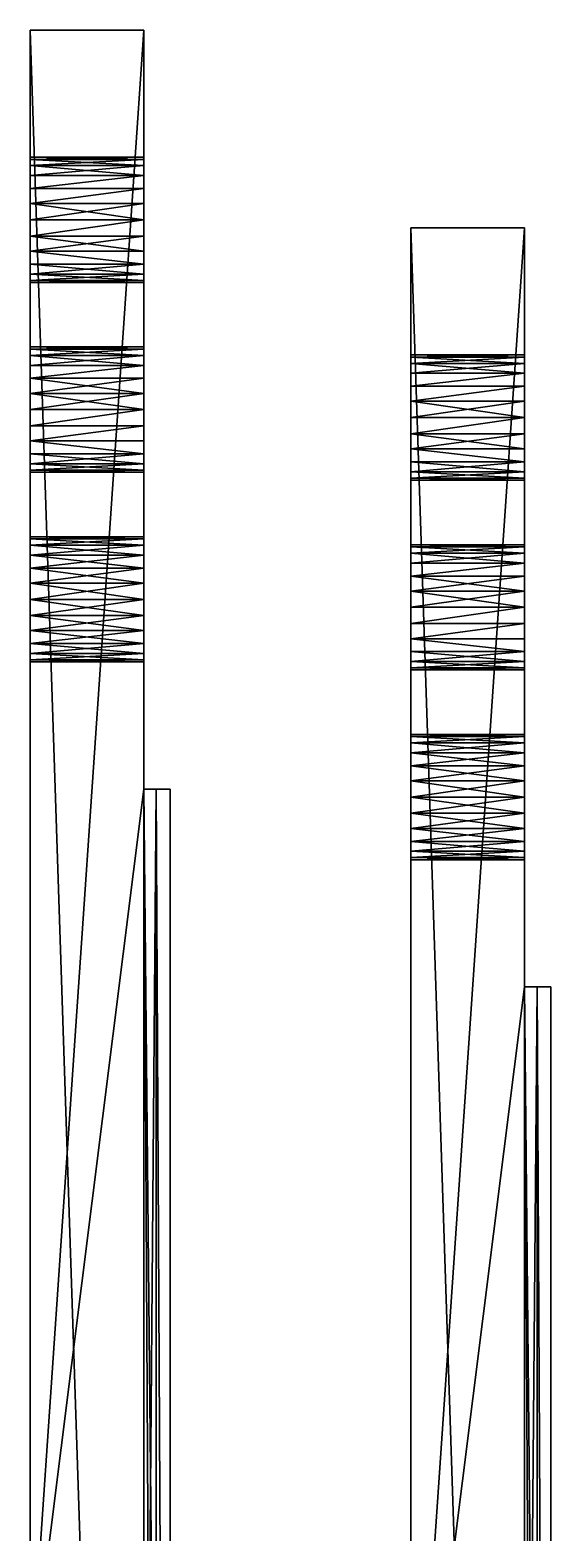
# Model space of a CAD drawing. Extents: x -57 to 38, y -43 to 121.
# Drawn here: x -20.77 to -13.9, y 97.53 to 117.33 of the extents above; entities that cross this region are included whole.
import ezdxf

# ---------------------------------------------------------------- set-up
doc = ezdxf.new("R2010")
doc.units = 0
doc.header["$LTSCALE"] = 25.4
doc.layers.get('0').update_dxf_attribs({"color": 13, "linetype": 'CONTINUOUS'})

# ---------------------------------------------------------------- blocks, each defined once
blk = doc.blocks.new('BARILLA')
at = {"color": 0}
for p, q in [((0, 3.4, 1.5), (45.4, 3.4, 1.5)), ((0, 3.4), (45.4, 3.4)), ((0, 3.4, 1.5), (0, 3.4)), ((0, 3.4, 1.5), (45.4, 3.4, 1.5)), ((0, 0.75, 1.5), (0, 3.4, 1.5)), ((0, 0.75, 1.5), (0, 3.4, 1.5)), ((0, 3.4, 1.5), (0, 3.4)), ((0, 0.75), (0, 3.4)), ((0, 0.75), (0, 3.4)), ((0, 3.4), (45.4, 3.4)), ((2.088, 2.789, 1.5), (2.088, 2.789)), ((2.088, 2.789, 1.5), (2.088, 2.789)), ((2.286, 2.872, 1.5), (2.286, 2.872)), ((2.286, 2.872, 1.5), (2.286, 2.872)), ((2.5, 2.9, 1.5), (2.5, 2.9)), ((2.5, 2.9, 1.5), (2.5, 2.9)), ((2.714, 2.872, 1.5), (2.714, 2.872)), ((2.714, 2.872, 1.5), (2.714, 2.872)), ((2.913, 2.789, 1.5), (2.913, 2.789)), ((2.913, 2.789, 1.5), (2.913, 2.789)), ((4.588, 2.789, 1.5), (4.588, 2.789)), ((4.588, 2.789, 1.5), (4.588, 2.789)), ((4.786, 2.872, 1.5), (4.786, 2.872)), ((4.786, 2.872, 1.5), (4.786, 2.872)), ((5, 2.9, 1.5), (5, 2.9)), ((5, 2.9, 1.5), (5, 2.9)), ((5.214, 2.872, 1.5), (5.214, 2.872)), ((5.214, 2.872, 1.5), (5.214, 2.872)), ((5.413, 2.789, 1.5), (5.413, 2.789)), ((5.413, 2.789, 1.5), (5.413, 2.789)), ((7.087, 2.789, 1.5), (7.087, 2.789)), ((7.087, 2.789, 1.5), (7.087, 2.789)), ((7.286, 2.872, 1.5), (7.286, 2.872)), ((7.286, 2.872, 1.5), (7.286, 2.872)), ((7.5, 2.9, 1.5), (7.5, 2.9)), ((7.5, 2.9, 1.5), (7.5, 2.9)), ((7.714, 2.872, 1.5), (7.714, 2.872)), ((7.714, 2.872, 1.5), (7.714, 2.872)), ((7.912, 2.789, 1.5), (7.912, 2.789)), ((7.912, 2.789, 1.5), (7.912, 2.789)), ((1.917, 2.658, 1.5), (1.917, 2.658)), ((1.917, 2.658, 1.5), (1.917, 2.658)), ((3.083, 2.658, 1.5), (3.083, 2.658)), ((3.083, 2.658, 1.5), (3.083, 2.658)), ((4.417, 2.658, 1.5), (4.417, 2.658)), ((4.417, 2.658, 1.5), (4.417, 2.658)), ((5.583, 2.658, 1.5), (5.583, 2.658)), ((5.583, 2.658, 1.5), (5.583, 2.658)), ((6.917, 2.658, 1.5), (6.917, 2.658)), ((6.917, 2.658, 1.5), (6.917, 2.658)), ((8.083, 2.658, 1.5), (8.083, 2.658)), ((8.083, 2.658, 1.5), (8.083, 2.658)), ((1.786, 2.487, 1.5), (1.786, 2.487)), ((1.786, 2.487, 1.5), (1.786, 2.487)), ((3.214, 2.487, 1.5), (3.214, 2.487)), ((3.214, 2.487, 1.5), (3.214, 2.487)), ((4.286, 2.487, 1.5), (4.286, 2.487)), ((4.286, 2.487, 1.5), (4.286, 2.487)), ((5.714, 2.487, 1.5), (5.714, 2.487)), ((5.714, 2.487, 1.5), (5.714, 2.487)), ((6.786, 2.487, 1.5), (6.786, 2.487)), ((6.786, 2.487, 1.5), (6.786, 2.487)), ((8.214, 2.487, 1.5), (8.214, 2.487)), ((8.214, 2.487, 1.5), (8.214, 2.487)), ((45.4, 2.4, 1.5), (10, 2.4, 1.5)), ((10, 1.392, 1.849), (10, 2.4, 1.5)), ((10, 0.75, 1.5), (10, 2.4, 1.5)), ((45.4, 2.4, 1.5), (10, 2.4, 1.5)), ((10, 1.392, 1.849), (10, 2.4, 1.5)), ((10, 0.75, 1.5), (10, 2.4, 1.5)), ((1.703, 2.289, 1.5), (1.703, 2.289)), ((1.703, 2.289, 1.5), (1.703, 2.289)), ((3.297, 2.289, 1.5), (3.297, 2.289)), ((3.297, 2.289, 1.5), (3.297, 2.289)), ((4.203, 2.289, 1.5), (4.203, 2.289)), ((4.203, 2.289, 1.5), (4.203, 2.289)), ((5.797, 2.289, 1.5), (5.797, 2.289)), ((5.797, 2.289, 1.5), (5.797, 2.289)), ((6.703, 2.289, 1.5), (6.703, 2.289)), ((6.703, 2.289, 1.5), (6.703, 2.289)), ((8.297, 2.289, 1.5), (8.297, 2.289)), ((8.297, 2.289, 1.5), (8.297, 2.289)), ((1.675, 2.075, 1.5), (1.675, 2.075)), ((1.675, 2.075, 1.5), (1.675, 2.075)), ((3.325, 2.075, 1.5), (3.325, 2.075)), ((3.325, 2.075, 1.5), (3.325, 2.075)), ((4.175, 2.075, 1.5), (4.175, 2.075)), ((4.175, 2.075, 1.5), (4.175, 2.075)), ((5.825, 2.075, 1.5), (5.825, 2.075)), ((5.825, 2.075, 1.5), (5.825, 2.075)), ((6.675, 2.075, 1.5), (6.675, 2.075)), ((6.675, 2.075, 1.5), (6.675, 2.075)), ((8.325, 2.075, 1.5), (8.325, 2.075)), ((8.325, 2.075, 1.5), (8.325, 2.075)), ((1.703, 1.861, 1.5), (1.703, 1.861)), ((1.703, 1.861, 1.5), (1.703, 1.861)), ((3.297, 1.861, 1.5), (3.297, 1.861)), ((3.297, 1.861, 1.5), (3.297, 1.861)), ((4.203, 1.861, 1.5), (4.203, 1.861)), ((4.203, 1.861, 1.5), (4.203, 1.861)), ((5.797, 1.861, 1.5), (5.797, 1.861)), ((5.797, 1.861, 1.5), (5.797, 1.861)), ((6.703, 1.861, 1.5), (6.703, 1.861)), ((6.703, 1.861, 1.5), (6.703, 1.861)), ((8.297, 1.861, 1.5), (8.297, 1.861)), ((8.297, 1.861, 1.5), (8.297, 1.861)), ((1.786, 1.662, 1.5), (1.786, 1.662)), ((1.786, 1.662, 1.5), (1.786, 1.662)), ((3.214, 1.662, 1.5), (3.214, 1.662)), ((3.214, 1.662, 1.5), (3.214, 1.662)), ((4.286, 1.662, 1.5), (4.286, 1.662)), ((4.286, 1.662, 1.5), (4.286, 1.662)), ((5.714, 1.662, 1.5), (5.714, 1.662)), ((5.714, 1.662, 1.5), (5.714, 1.662)), ((6.786, 1.662, 1.5), (6.786, 1.662)), ((6.786, 1.662, 1.5), (6.786, 1.662)), ((8.214, 1.662, 1.5), (8.214, 1.662)), ((8.214, 1.662, 1.5), (8.214, 1.662)), ((1.917, 1.492, 1.5), (1.917, 1.492)), ((1.917, 1.492, 1.5), (1.917, 1.492)), ((3.083, 1.492, 1.5), (3.083, 1.492)), ((3.083, 1.492, 1.5), (3.083, 1.492)), ((4.417, 1.492, 1.5), (4.417, 1.492)), ((4.417, 1.492, 1.5), (4.417, 1.492)), ((5.583, 1.492, 1.5), (5.583, 1.492)), ((5.583, 1.492, 1.5), (5.583, 1.492)), ((6.917, 1.492, 1.5), (6.917, 1.492)), ((6.917, 1.492, 1.5), (6.917, 1.492)), ((8.083, 1.492, 1.5), (8.083, 1.492)), ((8.083, 1.492, 1.5), (8.083, 1.492)), ((10, 1.392, 1.849), (45.4, 1.392, 1.849)), ((10, 1.392, 1.849), (10, 0.75, 1.665)), ((10, 1.392, 1.849), (45.4, 1.392, 1.849)), ((10, 1.392, 1.849), (10, 0.75, 1.665)), ((2.088, 1.361, 1.5), (2.088, 1.361)), ((2.088, 1.361, 1.5), (2.088, 1.361)), ((2.286, 1.278, 1.5), (2.286, 1.278)), ((2.286, 1.278, 1.5), (2.286, 1.278)), ((2.5, 1.25, 1.5), (2.5, 1.25)), ((2.5, 1.25, 1.5), (2.5, 1.25)), ((2.714, 1.278, 1.5), (2.714, 1.278)), ((2.714, 1.278, 1.5), (2.714, 1.278)), ((2.913, 1.361, 1.5), (2.913, 1.361)), ((2.913, 1.361, 1.5), (2.913, 1.361)), ((4.588, 1.361, 1.5), (4.588, 1.361)), ((4.588, 1.361, 1.5), (4.588, 1.361)), ((4.786, 1.278, 1.5), (4.786, 1.278)), ((4.786, 1.278, 1.5), (4.786, 1.278)), ((5, 1.25, 1.5), (5, 1.25)), ((5, 1.25, 1.5), (5, 1.25)), ((5.214, 1.278, 1.5), (5.214, 1.278)), ((5.214, 1.278, 1.5), (5.214, 1.278)), ((5.413, 1.361, 1.5), (5.413, 1.361)), ((5.413, 1.361, 1.5), (5.413, 1.361)), ((7.087, 1.361, 1.5), (7.087, 1.361)), ((7.087, 1.361, 1.5), (7.087, 1.361)), ((7.286, 1.278, 1.5), (7.286, 1.278)), ((7.286, 1.278, 1.5), (7.286, 1.278)), ((7.5, 1.25, 1.5), (7.5, 1.25)), ((7.5, 1.25, 1.5), (7.5, 1.25)), ((7.714, 1.278, 1.5), (7.714, 1.278)), ((7.714, 1.278, 1.5), (7.714, 1.278)), ((7.912, 1.361, 1.5), (7.912, 1.361)), ((7.912, 1.361, 1.5), (7.912, 1.361)), ((10, 0.75, 1.5), (0, 0.75, 1.5)), ((0, 0.75, 1.5), (0, 0.75)), ((10, 0.75, 1.5), (0, 0.75, 1.5)), ((0, 0.75, 1.5), (0, 0.75)), ((21.931, 0.75), (0, 0.75)), ((21.931, 0.75), (0, 0.75)), ((10, 0.75, 1.665), (10, 0.75, 1.5)), ((21.931, 0.75, 1.665), (10, 0.75, 1.665)), ((21.931, 0.75, 1.665), (10, 0.75, 1.665)), ((10, 0.75, 1.665), (10, 0.75, 1.5))]:
    blk.add_line(p, q, dxfattribs=at)
at = {"color": 0, "extrusion": (3.12499e-14, -3.73862e-14, -1)}
for centre in [(-2.5, 2.075, -1.5), (-2.5, 2.075), (-2.5, 2.075, -1.5), (-2.5, 2.075), (-2.5, 2.075, -1.5), (-2.5, 2.075), (-2.5, 2.075, -1.5), (-2.5, 2.075), (-2.5, 2.075, -1.5), (-2.5, 2.075), (-2.5, 2.075, -1.5), (-2.5, 2.075), (-2.5, 2.075, -1.5), (-2.5, 2.075), (-2.5, 2.075, -1.5), (-2.5, 2.075), (-2.5, 2.075, -1.5), (-2.5, 2.075), (-2.5, 2.075, -1.5), (-2.5, 2.075), (-2.5, 2.075, -1.5), (-2.5, 2.075), (-2.5, 2.075, -1.5), (-2.5, 2.075), (-2.5, 2.075, -1.5), (-2.5, 2.075), (-2.5, 2.075, -1.5), (-2.5, 2.075), (-2.5, 2.075, -1.5), (-2.5, 2.075), (-2.5, 2.075, -1.5), (-2.5, 2.075), (-2.5, 2.075, -1.5), (-2.5, 2.075), (-2.5, 2.075, -1.5), (-2.5, 2.075), (-2.5, 2.075, -1.5), (-2.5, 2.075), (-2.5, 2.075, -1.5), (-2.5, 2.075), (-2.5, 2.075, -1.5), (-2.5, 2.075, -1.5), (-2.5, 2.075), (-2.5, 2.075, -1.5), (-2.5, 2.075), (-2.5, 2.075, -1.5), (-2.5, 2.075), (-2.5, 2.075, -1.5), (-2.5, 2.075), (-2.5, 2.075)]:
    blk.add_circle(centre, 0.825, dxfattribs=at)
at = {"color": 0, "extrusion": (4.97008e-15, -5.30377e-14, -1)}
for centre in [(-5, 2.075, -1.5), (-5, 2.075), (-5, 2.075, -1.5), (-5, 2.075), (-5, 2.075, -1.5), (-5, 2.075), (-5, 2.075, -1.5), (-5, 2.075), (-5, 2.075, -1.5), (-5, 2.075), (-5, 2.075, -1.5), (-5, 2.075), (-5, 2.075, -1.5), (-5, 2.075), (-5, 2.075, -1.5), (-5, 2.075), (-5, 2.075, -1.5), (-5, 2.075), (-5, 2.075, -1.5), (-5, 2.075), (-5, 2.075, -1.5), (-5, 2.075), (-5, 2.075, -1.5), (-5, 2.075), (-5, 2.075, -1.5), (-5, 2.075), (-5, 2.075, -1.5), (-5, 2.075), (-5, 2.075, -1.5), (-5, 2.075), (-5, 2.075, -1.5), (-5, 2.075), (-5, 2.075, -1.5), (-5, 2.075), (-5, 2.075, -1.5), (-5, 2.075), (-5, 2.075, -1.5), (-5, 2.075, -1.5), (-5, 2.075), (-5, 2.075, -1.5), (-5, 2.075), (-5, 2.075, -1.5), (-5, 2.075), (-5, 2.075, -1.5), (-5, 2.075), (-5, 2.075, -1.5), (-5, 2.075), (-5, 2.075, -1.5), (-5, 2.075), (-5, 2.075)]:
    blk.add_circle(centre, 0.825, dxfattribs=at)
at = {"color": 0, "extrusion": (4.96528e-15, -6.02842e-14, -1)}
for centre in [(-7.5, 2.075, -1.5), (-7.5, 2.075), (-7.5, 2.075, -1.5), (-7.5, 2.075), (-7.5, 2.075, -1.5), (-7.5, 2.075), (-7.5, 2.075, -1.5), (-7.5, 2.075), (-7.5, 2.075, -1.5), (-7.5, 2.075), (-7.5, 2.075, -1.5), (-7.5, 2.075), (-7.5, 2.075, -1.5), (-7.5, 2.075), (-7.5, 2.075, -1.5), (-7.5, 2.075), (-7.5, 2.075, -1.5), (-7.5, 2.075), (-7.5, 2.075, -1.5), (-7.5, 2.075), (-7.5, 2.075, -1.5), (-7.5, 2.075), (-7.5, 2.075, -1.5), (-7.5, 2.075), (-7.5, 2.075, -1.5), (-7.5, 2.075), (-7.5, 2.075, -1.5), (-7.5, 2.075), (-7.5, 2.075, -1.5), (-7.5, 2.075), (-7.5, 2.075, -1.5), (-7.5, 2.075), (-7.5, 2.075, -1.5), (-7.5, 2.075), (-7.5, 2.075, -1.5), (-7.5, 2.075), (-7.5, 2.075, -1.5), (-7.5, 2.075), (-7.5, 2.075, -1.5), (-7.5, 2.075), (-7.5, 2.075, -1.5), (-7.5, 2.075), (-7.5, 2.075, -1.5), (-7.5, 2.075), (-7.5, 2.075, -1.5), (-7.5, 2.075), (-7.5, 2.075, -1.5), (-7.5, 2.075, -1.5), (-7.5, 2.075), (-7.5, 2.075)]:
    blk.add_circle(centre, 0.825, dxfattribs=at)
at = {"color": 0}
mesh = blk.add_polyface(dxfattribs=at)
corners = [(0, 3.4), (45.4, 3.4, 1.5), (45.4, 3.4), (0, 3.4, 1.5)]
mesh.append_faces([[corners[k] for k in face] for face in [(0, 1, 2), (1, 0, 3)]], dxfattribs={"vtx0": -1, "color": 0})
mesh = blk.add_polyface(dxfattribs=at)
corners = [(0, 0.75, 1.5), (1.917, 1.492, 1.5), (0, 3.4, 1.5), (2.088, 1.361, 1.5), (2.286, 1.278, 1.5), (2.5, 1.25, 1.5), (10, 0.75, 1.5), (1.786, 1.662, 1.5), (1.703, 1.861, 1.5), (1.675, 2.075, 1.5), (2.714, 1.278, 1.5), (2.913, 1.361, 1.5), (5, 1.25, 1.5), (3.083, 1.492, 1.5), (4.786, 1.278, 1.5), (3.214, 1.662, 1.5), (3.297, 1.861, 1.5), (4.588, 1.361, 1.5), (3.325, 2.075, 1.5), (4.417, 1.492, 1.5), (4.286, 1.662, 1.5), (4.203, 1.861, 1.5), (4.175, 2.075, 1.5), (5.214, 1.278, 1.5), (5.413, 1.361, 1.5), (5.583, 1.492, 1.5), (7.286, 1.278, 1.5), (5.714, 1.662, 1.5), (5.797, 1.861, 1.5), (7.087, 1.361, 1.5), (5.825, 2.075, 1.5), (6.917, 1.492, 1.5), (6.786, 1.662, 1.5), (6.703, 1.861, 1.5), (6.675, 2.075, 1.5), (7.5, 1.25, 1.5), (7.714, 1.278, 1.5), (7.912, 1.361, 1.5), (8.083, 1.492, 1.5), (8.214, 1.662, 1.5), (8.297, 1.861, 1.5), (8.325, 2.075, 1.5), (10, 2.4, 1.5), (2.5, 2.9, 1.5), (45.4, 3.4, 1.5), (2.286, 2.872, 1.5), (2.088, 2.789, 1.5), (1.917, 2.658, 1.5), (1.786, 2.487, 1.5), (1.703, 2.289, 1.5), (2.714, 2.872, 1.5), (5, 2.9, 1.5), (2.913, 2.789, 1.5), (3.083, 2.658, 1.5), (4.786, 2.872, 1.5), (3.214, 2.487, 1.5), (3.297, 2.289, 1.5), (4.588, 2.789, 1.5), (4.417, 2.658, 1.5), (4.286, 2.487, 1.5), (4.203, 2.289, 1.5), (5.214, 2.872, 1.5), (7.5, 2.9, 1.5), (5.413, 2.789, 1.5), (5.583, 2.658, 1.5), (7.286, 2.872, 1.5), (5.714, 2.487, 1.5), (5.797, 2.289, 1.5), (7.087, 2.789, 1.5), (6.917, 2.658, 1.5), (6.786, 2.487, 1.5), (6.703, 2.289, 1.5), (7.714, 2.872, 1.5), (7.912, 2.789, 1.5), (8.083, 2.658, 1.5), (8.214, 2.487, 1.5), (8.297, 2.289, 1.5), (45.4, 2.4, 1.5)]
mesh.append_faces([[corners[k] for k in face] for face in [(44, 42, 77)]], dxfattribs={"vtx0": -1, "color": 0})
mesh.append_faces([[corners[k] for k in face] for face in [(0, 1, 2), (1, 0, 3), (3, 0, 4), (4, 0, 5), (5, 6, 10), (10, 6, 11), (11, 12, 13), (13, 14, 15), (15, 14, 16), (16, 17, 18), (12, 6, 23), (23, 6, 24), (24, 6, 25), (25, 26, 27), (27, 26, 28), (28, 29, 30), (26, 6, 35), (35, 6, 36), (36, 6, 37), (37, 6, 38), (38, 6, 39), (39, 6, 40), (40, 6, 41), (2, 43, 44), (43, 2, 45), (45, 2, 46), (46, 2, 47), (47, 2, 48), (48, 2, 49), (49, 2, 9), (51, 53, 54), (54, 56, 57), (57, 18, 58), (58, 18, 59), (59, 18, 60), (60, 18, 22), (62, 64, 65), (65, 67, 68), (68, 30, 69), (69, 30, 70), (70, 30, 71), (71, 30, 34)]], dxfattribs={"vtx0": -1, "vtx1": -1, "color": 0})
mesh.append_faces([[corners[k] for k in face] for face in [(11, 6, 12), (25, 6, 26), (44, 50, 51), (44, 61, 62), (44, 75, 42)]], dxfattribs={"vtx0": -1, "vtx1": -1, "vtx2": -1, "color": 0})
mesh.append_faces([[corners[k] for k in face] for face in [(5, 0, 6), (2, 1, 7), (2, 7, 8), (2, 8, 9), (13, 12, 14), (16, 14, 17), (18, 17, 19), (18, 19, 20), (18, 20, 21), (18, 21, 22), (28, 26, 29), (30, 29, 31), (30, 31, 32), (30, 32, 33), (30, 33, 34), (41, 6, 42), (44, 43, 50), (51, 50, 52), (51, 52, 53), (54, 53, 55), (54, 55, 56), (57, 56, 18), (44, 51, 61), (62, 61, 63), (62, 63, 64), (65, 64, 66), (65, 66, 67), (68, 67, 30), (44, 62, 72), (44, 72, 73), (44, 73, 74), (44, 74, 75), (42, 75, 76), (42, 76, 41)]], dxfattribs={"vtx0": -1, "vtx2": -1, "color": 0})
mesh = blk.add_polyface(dxfattribs=at)
corners = [(0, 3.4, 1.5), (0, 0.75), (0, 0.75, 1.5), (0, 3.4)]
mesh.append_faces([[corners[k] for k in face] for face in [(0, 1, 2), (1, 0, 3)]], dxfattribs={"vtx0": -1, "color": 0})
mesh = blk.add_polyface(dxfattribs=at)
corners = [(0, 3.4), (1.703, 2.289), (1.675, 2.075), (1.786, 2.487), (1.917, 2.658), (2.088, 2.789), (2.286, 2.872), (2.5, 2.9), (45.4, 3.4), (2.714, 2.872), (5, 2.9), (2.913, 2.789), (3.083, 2.658), (4.786, 2.872), (3.214, 2.487), (3.297, 2.289), (4.588, 2.789), (3.325, 2.075), (4.417, 2.658), (4.286, 2.487), (4.203, 2.289), (4.175, 2.075), (5.214, 2.872), (7.5, 2.9), (5.413, 2.789), (5.583, 2.658), (7.286, 2.872), (5.714, 2.487), (5.797, 2.289), (7.087, 2.789), (5.825, 2.075), (6.917, 2.658), (6.786, 2.487), (6.703, 2.289), (6.675, 2.075), (7.714, 2.872), (7.912, 2.789), (8.083, 2.658), (8.214, 2.487), (8.297, 2.289), (8.325, 2.075), (21.931, 0.75), (22.8, 0), (30.508, 0.75), (29.12, 0), (34.9, 0.75), (36.3, 0), (42.4, 0), (43.4, 0.75), (45.4, 0.75), (0, 0.75), (2.5, 1.25), (2.286, 1.278), (2.088, 1.361), (1.917, 1.492), (1.786, 1.662), (1.703, 1.861), (2.714, 1.278), (5, 1.25), (2.913, 1.361), (3.083, 1.492), (4.786, 1.278), (3.214, 1.662), (3.297, 1.861), (4.588, 1.361), (4.417, 1.492), (4.286, 1.662), (4.203, 1.861), (5.214, 1.278), (7.5, 1.25), (5.413, 1.361), (5.583, 1.492), (7.286, 1.278), (5.714, 1.662), (5.797, 1.861), (7.087, 1.361), (6.917, 1.492), (6.786, 1.662), (6.703, 1.861), (7.714, 1.278), (7.912, 1.361), (8.083, 1.492), (8.214, 1.662), (8.297, 1.861)]
mesh.append_faces([[corners[k] for k in face] for face in [(42, 43, 44), (48, 8, 49)]], dxfattribs={"vtx0": -1, "color": 0})
mesh.append_faces([[corners[k] for k in face] for face in [(1, 0, 3), (3, 0, 4), (4, 0, 5), (5, 0, 6), (6, 0, 7), (7, 8, 9), (9, 10, 11), (11, 10, 12), (12, 13, 14), (14, 13, 15), (15, 16, 17), (10, 8, 22), (22, 23, 24), (24, 23, 25), (25, 26, 27), (27, 26, 28), (28, 29, 30), (23, 8, 35), (35, 8, 36), (36, 8, 37), (37, 8, 38), (38, 8, 39), (39, 8, 40), (41, 8, 42), (43, 8, 45), (45, 8, 46), (46, 8, 47), (47, 8, 48), (50, 51, 41), (51, 50, 52), (52, 50, 53), (53, 50, 54), (54, 0, 55), (55, 0, 56), (56, 0, 2), (58, 60, 61), (61, 63, 64), (64, 17, 65), (65, 17, 66), (66, 17, 67), (67, 17, 21), (69, 71, 72), (72, 74, 75), (75, 30, 76), (76, 30, 77), (77, 30, 78), (78, 30, 34)]], dxfattribs={"vtx0": -1, "vtx1": -1, "color": 0})
mesh.append_faces([[corners[k] for k in face] for face in [(9, 8, 10), (22, 8, 23), (40, 8, 41), (42, 8, 43), (41, 57, 58), (41, 68, 69)]], dxfattribs={"vtx0": -1, "vtx1": -1, "vtx2": -1, "color": 0})
mesh.append_faces([[corners[k] for k in face] for face in [(0, 1, 2), (7, 0, 8), (12, 10, 13), (15, 13, 16), (17, 16, 18), (17, 18, 19), (17, 19, 20), (17, 20, 21), (25, 23, 26), (28, 26, 29), (30, 29, 31), (30, 31, 32), (30, 32, 33), (30, 33, 34), (54, 50, 0), (41, 51, 57), (58, 57, 59), (58, 59, 60), (61, 60, 62), (61, 62, 63), (64, 63, 17), (41, 58, 68), (69, 68, 70), (69, 70, 71), (72, 71, 73), (72, 73, 74), (75, 74, 30), (41, 69, 79), (41, 79, 80), (41, 80, 81), (41, 81, 82), (41, 82, 83), (41, 83, 40)]], dxfattribs={"vtx0": -1, "vtx2": -1, "color": 0})
mesh = blk.add_polyface(dxfattribs=at)
corners = [(2.088, 2.789), (1.917, 2.658, 1.5), (1.917, 2.658), (2.088, 2.789, 1.5)]
mesh.append_faces([[corners[k] for k in face] for face in [(0, 1, 2), (1, 0, 3)]], dxfattribs={"vtx0": -1, "color": 0})
mesh = blk.add_polyface(dxfattribs=at)
corners = [(2.286, 2.872), (2.088, 2.789, 1.5), (2.088, 2.789), (2.286, 2.872, 1.5)]
mesh.append_faces([[corners[k] for k in face] for face in [(0, 1, 2), (1, 0, 3)]], dxfattribs={"vtx0": -1, "color": 0})
mesh = blk.add_polyface(dxfattribs=at)
corners = [(2.5, 2.9, 1.5), (2.286, 2.872), (2.5, 2.9), (2.286, 2.872, 1.5)]
mesh.append_faces([[corners[k] for k in face] for face in [(0, 1, 2), (1, 0, 3)]], dxfattribs={"vtx0": -1, "color": 0})
mesh = blk.add_polyface(dxfattribs=at)
corners = [(2.714, 2.872), (2.5, 2.9, 1.5), (2.5, 2.9), (2.714, 2.872, 1.5)]
mesh.append_faces([[corners[k] for k in face] for face in [(0, 1, 2), (1, 0, 3)]], dxfattribs={"vtx0": -1, "color": 0})
mesh = blk.add_polyface(dxfattribs=at)
corners = [(2.913, 2.789, 1.5), (2.714, 2.872), (2.913, 2.789), (2.714, 2.872, 1.5)]
mesh.append_faces([[corners[k] for k in face] for face in [(0, 1, 2), (1, 0, 3)]], dxfattribs={"vtx0": -1, "color": 0})
mesh = blk.add_polyface(dxfattribs=at)
corners = [(3.083, 2.658, 1.5), (2.913, 2.789), (3.083, 2.658), (2.913, 2.789, 1.5)]
mesh.append_faces([[corners[k] for k in face] for face in [(0, 1, 2), (1, 0, 3)]], dxfattribs={"vtx0": -1, "color": 0})
mesh = blk.add_polyface(dxfattribs=at)
corners = [(4.588, 2.789), (4.417, 2.658, 1.5), (4.417, 2.658), (4.588, 2.789, 1.5)]
mesh.append_faces([[corners[k] for k in face] for face in [(0, 1, 2), (1, 0, 3)]], dxfattribs={"vtx0": -1, "color": 0})
mesh = blk.add_polyface(dxfattribs=at)
corners = [(4.786, 2.872, 1.5), (4.588, 2.789), (4.786, 2.872), (4.588, 2.789, 1.5)]
mesh.append_faces([[corners[k] for k in face] for face in [(0, 1, 2), (1, 0, 3)]], dxfattribs={"vtx0": -1, "color": 0})
mesh = blk.add_polyface(dxfattribs=at)
corners = [(5, 2.9, 1.5), (4.786, 2.872), (5, 2.9), (4.786, 2.872, 1.5)]
mesh.append_faces([[corners[k] for k in face] for face in [(0, 1, 2), (1, 0, 3)]], dxfattribs={"vtx0": -1, "color": 0})
mesh = blk.add_polyface(dxfattribs=at)
corners = [(5.214, 2.872), (5, 2.9, 1.5), (5, 2.9), (5.214, 2.872, 1.5)]
mesh.append_faces([[corners[k] for k in face] for face in [(0, 1, 2), (1, 0, 3)]], dxfattribs={"vtx0": -1, "color": 0})
mesh = blk.add_polyface(dxfattribs=at)
corners = [(5.413, 2.789), (5.214, 2.872, 1.5), (5.214, 2.872), (5.413, 2.789, 1.5)]
mesh.append_faces([[corners[k] for k in face] for face in [(0, 1, 2), (1, 0, 3)]], dxfattribs={"vtx0": -1, "color": 0})
mesh = blk.add_polyface(dxfattribs=at)
corners = [(5.583, 2.658, 1.5), (5.413, 2.789), (5.583, 2.658), (5.413, 2.789, 1.5)]
mesh.append_faces([[corners[k] for k in face] for face in [(0, 1, 2), (1, 0, 3)]], dxfattribs={"vtx0": -1, "color": 0})
mesh = blk.add_polyface(dxfattribs=at)
corners = [(7.087, 2.789, 1.5), (6.917, 2.658), (7.087, 2.789), (6.917, 2.658, 1.5)]
mesh.append_faces([[corners[k] for k in face] for face in [(0, 1, 2), (1, 0, 3)]], dxfattribs={"vtx0": -1, "color": 0})
mesh = blk.add_polyface(dxfattribs=at)
corners = [(7.286, 2.872, 1.5), (7.087, 2.789), (7.286, 2.872), (7.087, 2.789, 1.5)]
mesh.append_faces([[corners[k] for k in face] for face in [(0, 1, 2), (1, 0, 3)]], dxfattribs={"vtx0": -1, "color": 0})
mesh = blk.add_polyface(dxfattribs=at)
corners = [(7.5, 2.9), (7.286, 2.872, 1.5), (7.286, 2.872), (7.5, 2.9, 1.5)]
mesh.append_faces([[corners[k] for k in face] for face in [(0, 1, 2), (1, 0, 3)]], dxfattribs={"vtx0": -1, "color": 0})
mesh = blk.add_polyface(dxfattribs=at)
corners = [(7.714, 2.872, 1.5), (7.5, 2.9), (7.714, 2.872), (7.5, 2.9, 1.5)]
mesh.append_faces([[corners[k] for k in face] for face in [(0, 1, 2), (1, 0, 3)]], dxfattribs={"vtx0": -1, "color": 0})
mesh = blk.add_polyface(dxfattribs=at)
corners = [(7.912, 2.789), (7.714, 2.872, 1.5), (7.714, 2.872), (7.912, 2.789, 1.5)]
mesh.append_faces([[corners[k] for k in face] for face in [(0, 1, 2), (1, 0, 3)]], dxfattribs={"vtx0": -1, "color": 0})
mesh = blk.add_polyface(dxfattribs=at)
corners = [(8.083, 2.658), (7.912, 2.789, 1.5), (7.912, 2.789), (8.083, 2.658, 1.5)]
mesh.append_faces([[corners[k] for k in face] for face in [(0, 1, 2), (1, 0, 3)]], dxfattribs={"vtx0": -1, "color": 0})
mesh = blk.add_polyface(dxfattribs=at)
corners = [(1.917, 2.658), (1.786, 2.487, 1.5), (1.786, 2.487), (1.917, 2.658, 1.5)]
mesh.append_faces([[corners[k] for k in face] for face in [(0, 1, 2), (1, 0, 3)]], dxfattribs={"vtx0": -1, "color": 0})
mesh = blk.add_polyface(dxfattribs=at)
corners = [(3.214, 2.487, 1.5), (3.083, 2.658), (3.214, 2.487), (3.083, 2.658, 1.5)]
mesh.append_faces([[corners[k] for k in face] for face in [(0, 1, 2), (1, 0, 3)]], dxfattribs={"vtx0": -1, "color": 0})
mesh = blk.add_polyface(dxfattribs=at)
corners = [(4.417, 2.658), (4.286, 2.487, 1.5), (4.286, 2.487), (4.417, 2.658, 1.5)]
mesh.append_faces([[corners[k] for k in face] for face in [(0, 1, 2), (1, 0, 3)]], dxfattribs={"vtx0": -1, "color": 0})
mesh = blk.add_polyface(dxfattribs=at)
corners = [(5.714, 2.487, 1.5), (5.583, 2.658), (5.714, 2.487), (5.583, 2.658, 1.5)]
mesh.append_faces([[corners[k] for k in face] for face in [(0, 1, 2), (1, 0, 3)]], dxfattribs={"vtx0": -1, "color": 0})
mesh = blk.add_polyface(dxfattribs=at)
corners = [(6.917, 2.658), (6.786, 2.487, 1.5), (6.786, 2.487), (6.917, 2.658, 1.5)]
mesh.append_faces([[corners[k] for k in face] for face in [(0, 1, 2), (1, 0, 3)]], dxfattribs={"vtx0": -1, "color": 0})
mesh = blk.add_polyface(dxfattribs=at)
corners = [(8.214, 2.487, 1.5), (8.083, 2.658), (8.214, 2.487), (8.083, 2.658, 1.5)]
mesh.append_faces([[corners[k] for k in face] for face in [(0, 1, 2), (1, 0, 3)]], dxfattribs={"vtx0": -1, "color": 0})
mesh = blk.add_polyface(dxfattribs=at)
corners = [(1.786, 2.487), (1.703, 2.289, 1.5), (1.703, 2.289), (1.786, 2.487, 1.5)]
mesh.append_faces([[corners[k] for k in face] for face in [(0, 1, 2), (1, 0, 3)]], dxfattribs={"vtx0": -1, "color": 0})
mesh = blk.add_polyface(dxfattribs=at)
corners = [(3.297, 2.289, 1.5), (3.214, 2.487), (3.297, 2.289), (3.214, 2.487, 1.5)]
mesh.append_faces([[corners[k] for k in face] for face in [(0, 1, 2), (1, 0, 3)]], dxfattribs={"vtx0": -1, "color": 0})
mesh = blk.add_polyface(dxfattribs=at)
corners = [(4.286, 2.487), (4.203, 2.289, 1.5), (4.203, 2.289), (4.286, 2.487, 1.5)]
mesh.append_faces([[corners[k] for k in face] for face in [(0, 1, 2), (1, 0, 3)]], dxfattribs={"vtx0": -1, "color": 0})
mesh = blk.add_polyface(dxfattribs=at)
corners = [(5.797, 2.289, 1.5), (5.714, 2.487), (5.797, 2.289), (5.714, 2.487, 1.5)]
mesh.append_faces([[corners[k] for k in face] for face in [(0, 1, 2), (1, 0, 3)]], dxfattribs={"vtx0": -1, "color": 0})
mesh = blk.add_polyface(dxfattribs=at)
corners = [(6.786, 2.487), (6.703, 2.289, 1.5), (6.703, 2.289), (6.786, 2.487, 1.5)]
mesh.append_faces([[corners[k] for k in face] for face in [(0, 1, 2), (1, 0, 3)]], dxfattribs={"vtx0": -1, "color": 0})
mesh = blk.add_polyface(dxfattribs=at)
corners = [(8.297, 2.289, 1.5), (8.214, 2.487), (8.297, 2.289), (8.214, 2.487, 1.5)]
mesh.append_faces([[corners[k] for k in face] for face in [(0, 1, 2), (1, 0, 3)]], dxfattribs={"vtx0": -1, "color": 0})
mesh = blk.add_polyface(dxfattribs=at)
corners = [(45.4, 1.392, 1.849), (10, 2.4, 1.5), (10, 1.392, 1.849), (45.4, 2.4, 1.5)]
mesh.append_faces([[corners[k] for k in face] for face in [(0, 1, 2), (1, 0, 3)]], dxfattribs={"vtx0": -1, "color": 0})
mesh = blk.add_polyface(dxfattribs=at)
corners = [(10, 0.75, 1.665), (10, 2.4, 1.5), (10, 0.75, 1.5), (10, 1.392, 1.849)]
mesh.append_faces([[corners[k] for k in face] for face in [(0, 1, 2), (1, 0, 3)]], dxfattribs={"vtx0": -1, "color": 0})
mesh = blk.add_polyface(dxfattribs=at)
corners = [(1.703, 2.289), (1.675, 2.075, 1.5), (1.675, 2.075), (1.703, 2.289, 1.5)]
mesh.append_faces([[corners[k] for k in face] for face in [(0, 1, 2), (1, 0, 3)]], dxfattribs={"vtx0": -1, "color": 0})
mesh = blk.add_polyface(dxfattribs=at)
corners = [(3.325, 2.075, 1.5), (3.297, 2.289), (3.325, 2.075), (3.297, 2.289, 1.5)]
mesh.append_faces([[corners[k] for k in face] for face in [(0, 1, 2), (1, 0, 3)]], dxfattribs={"vtx0": -1, "color": 0})
mesh = blk.add_polyface(dxfattribs=at)
corners = [(4.203, 2.289), (4.175, 2.075, 1.5), (4.175, 2.075), (4.203, 2.289, 1.5)]
mesh.append_faces([[corners[k] for k in face] for face in [(0, 1, 2), (1, 0, 3)]], dxfattribs={"vtx0": -1, "color": 0})
mesh = blk.add_polyface(dxfattribs=at)
corners = [(5.825, 2.075, 1.5), (5.797, 2.289), (5.825, 2.075), (5.797, 2.289, 1.5)]
mesh.append_faces([[corners[k] for k in face] for face in [(0, 1, 2), (1, 0, 3)]], dxfattribs={"vtx0": -1, "color": 0})
mesh = blk.add_polyface(dxfattribs=at)
corners = [(6.703, 2.289), (6.675, 2.075, 1.5), (6.675, 2.075), (6.703, 2.289, 1.5)]
mesh.append_faces([[corners[k] for k in face] for face in [(0, 1, 2), (1, 0, 3)]], dxfattribs={"vtx0": -1, "color": 0})
mesh = blk.add_polyface(dxfattribs=at)
corners = [(8.325, 2.075, 1.5), (8.297, 2.289), (8.325, 2.075), (8.297, 2.289, 1.5)]
mesh.append_faces([[corners[k] for k in face] for face in [(0, 1, 2), (1, 0, 3)]], dxfattribs={"vtx0": -1, "color": 0})
mesh = blk.add_polyface(dxfattribs=at)
corners = [(1.675, 2.075), (1.703, 1.861, 1.5), (1.703, 1.861), (1.675, 2.075, 1.5)]
mesh.append_faces([[corners[k] for k in face] for face in [(0, 1, 2), (1, 0, 3)]], dxfattribs={"vtx0": -1, "color": 0})
mesh = blk.add_polyface(dxfattribs=at)
corners = [(3.297, 1.861, 1.5), (3.325, 2.075), (3.297, 1.861), (3.325, 2.075, 1.5)]
mesh.append_faces([[corners[k] for k in face] for face in [(0, 1, 2), (1, 0, 3)]], dxfattribs={"vtx0": -1, "color": 0})
mesh = blk.add_polyface(dxfattribs=at)
corners = [(4.175, 2.075), (4.203, 1.861, 1.5), (4.203, 1.861), (4.175, 2.075, 1.5)]
mesh.append_faces([[corners[k] for k in face] for face in [(0, 1, 2), (1, 0, 3)]], dxfattribs={"vtx0": -1, "color": 0})
mesh = blk.add_polyface(dxfattribs=at)
corners = [(5.797, 1.861, 1.5), (5.825, 2.075), (5.797, 1.861), (5.825, 2.075, 1.5)]
mesh.append_faces([[corners[k] for k in face] for face in [(0, 1, 2), (1, 0, 3)]], dxfattribs={"vtx0": -1, "color": 0})
mesh = blk.add_polyface(dxfattribs=at)
corners = [(6.675, 2.075), (6.703, 1.861, 1.5), (6.703, 1.861), (6.675, 2.075, 1.5)]
mesh.append_faces([[corners[k] for k in face] for face in [(0, 1, 2), (1, 0, 3)]], dxfattribs={"vtx0": -1, "color": 0})
mesh = blk.add_polyface(dxfattribs=at)
corners = [(8.297, 1.861, 1.5), (8.325, 2.075), (8.297, 1.861), (8.325, 2.075, 1.5)]
mesh.append_faces([[corners[k] for k in face] for face in [(0, 1, 2), (1, 0, 3)]], dxfattribs={"vtx0": -1, "color": 0})
mesh = blk.add_polyface(dxfattribs=at)
corners = [(1.703, 1.861), (1.786, 1.662, 1.5), (1.786, 1.662), (1.703, 1.861, 1.5)]
mesh.append_faces([[corners[k] for k in face] for face in [(0, 1, 2), (1, 0, 3)]], dxfattribs={"vtx0": -1, "color": 0})
mesh = blk.add_polyface(dxfattribs=at)
corners = [(3.214, 1.662, 1.5), (3.297, 1.861), (3.214, 1.662), (3.297, 1.861, 1.5)]
mesh.append_faces([[corners[k] for k in face] for face in [(0, 1, 2), (1, 0, 3)]], dxfattribs={"vtx0": -1, "color": 0})
mesh = blk.add_polyface(dxfattribs=at)
corners = [(4.203, 1.861), (4.286, 1.662, 1.5), (4.286, 1.662), (4.203, 1.861, 1.5)]
mesh.append_faces([[corners[k] for k in face] for face in [(0, 1, 2), (1, 0, 3)]], dxfattribs={"vtx0": -1, "color": 0})
mesh = blk.add_polyface(dxfattribs=at)
corners = [(5.714, 1.662, 1.5), (5.797, 1.861), (5.714, 1.662), (5.797, 1.861, 1.5)]
mesh.append_faces([[corners[k] for k in face] for face in [(0, 1, 2), (1, 0, 3)]], dxfattribs={"vtx0": -1, "color": 0})
mesh = blk.add_polyface(dxfattribs=at)
corners = [(6.703, 1.861), (6.786, 1.662, 1.5), (6.786, 1.662), (6.703, 1.861, 1.5)]
mesh.append_faces([[corners[k] for k in face] for face in [(0, 1, 2), (1, 0, 3)]], dxfattribs={"vtx0": -1, "color": 0})
mesh = blk.add_polyface(dxfattribs=at)
corners = [(8.214, 1.662, 1.5), (8.297, 1.861), (8.214, 1.662), (8.297, 1.861, 1.5)]
mesh.append_faces([[corners[k] for k in face] for face in [(0, 1, 2), (1, 0, 3)]], dxfattribs={"vtx0": -1, "color": 0})
mesh = blk.add_polyface(dxfattribs=at)
corners = [(1.786, 1.662), (1.917, 1.492, 1.5), (1.917, 1.492), (1.786, 1.662, 1.5)]
mesh.append_faces([[corners[k] for k in face] for face in [(0, 1, 2), (1, 0, 3)]], dxfattribs={"vtx0": -1, "color": 0})
mesh = blk.add_polyface(dxfattribs=at)
corners = [(3.083, 1.492, 1.5), (3.214, 1.662), (3.083, 1.492), (3.214, 1.662, 1.5)]
mesh.append_faces([[corners[k] for k in face] for face in [(0, 1, 2), (1, 0, 3)]], dxfattribs={"vtx0": -1, "color": 0})
mesh = blk.add_polyface(dxfattribs=at)
corners = [(4.286, 1.662), (4.417, 1.492, 1.5), (4.417, 1.492), (4.286, 1.662, 1.5)]
mesh.append_faces([[corners[k] for k in face] for face in [(0, 1, 2), (1, 0, 3)]], dxfattribs={"vtx0": -1, "color": 0})
mesh = blk.add_polyface(dxfattribs=at)
corners = [(5.583, 1.492, 1.5), (5.714, 1.662), (5.583, 1.492), (5.714, 1.662, 1.5)]
mesh.append_faces([[corners[k] for k in face] for face in [(0, 1, 2), (1, 0, 3)]], dxfattribs={"vtx0": -1, "color": 0})
mesh = blk.add_polyface(dxfattribs=at)
corners = [(6.786, 1.662), (6.917, 1.492, 1.5), (6.917, 1.492), (6.786, 1.662, 1.5)]
mesh.append_faces([[corners[k] for k in face] for face in [(0, 1, 2), (1, 0, 3)]], dxfattribs={"vtx0": -1, "color": 0})
mesh = blk.add_polyface(dxfattribs=at)
corners = [(8.083, 1.492, 1.5), (8.214, 1.662), (8.083, 1.492), (8.214, 1.662, 1.5)]
mesh.append_faces([[corners[k] for k in face] for face in [(0, 1, 2), (1, 0, 3)]], dxfattribs={"vtx0": -1, "color": 0})
mesh = blk.add_polyface(dxfattribs=at)
corners = [(1.917, 1.492, 1.5), (2.088, 1.361), (1.917, 1.492), (2.088, 1.361, 1.5)]
mesh.append_faces([[corners[k] for k in face] for face in [(0, 1, 2), (1, 0, 3)]], dxfattribs={"vtx0": -1, "color": 0})
mesh = blk.add_polyface(dxfattribs=at)
corners = [(2.913, 1.361), (3.083, 1.492, 1.5), (3.083, 1.492), (2.913, 1.361, 1.5)]
mesh.append_faces([[corners[k] for k in face] for face in [(0, 1, 2), (1, 0, 3)]], dxfattribs={"vtx0": -1, "color": 0})
mesh = blk.add_polyface(dxfattribs=at)
corners = [(4.417, 1.492, 1.5), (4.588, 1.361), (4.417, 1.492), (4.588, 1.361, 1.5)]
mesh.append_faces([[corners[k] for k in face] for face in [(0, 1, 2), (1, 0, 3)]], dxfattribs={"vtx0": -1, "color": 0})
mesh = blk.add_polyface(dxfattribs=at)
corners = [(5.413, 1.361), (5.583, 1.492, 1.5), (5.583, 1.492), (5.413, 1.361, 1.5)]
mesh.append_faces([[corners[k] for k in face] for face in [(0, 1, 2), (1, 0, 3)]], dxfattribs={"vtx0": -1, "color": 0})
mesh = blk.add_polyface(dxfattribs=at)
corners = [(6.917, 1.492, 1.5), (7.087, 1.361), (6.917, 1.492), (7.087, 1.361, 1.5)]
mesh.append_faces([[corners[k] for k in face] for face in [(0, 1, 2), (1, 0, 3)]], dxfattribs={"vtx0": -1, "color": 0})
mesh = blk.add_polyface(dxfattribs=at)
corners = [(7.912, 1.361), (8.083, 1.492, 1.5), (8.083, 1.492), (7.912, 1.361, 1.5)]
mesh.append_faces([[corners[k] for k in face] for face in [(0, 1, 2), (1, 0, 3)]], dxfattribs={"vtx0": -1, "color": 0})
mesh = blk.add_polyface(dxfattribs=at)
corners = [(10, 0.75, 1.665), (45.4, 1.392, 1.849), (10, 1.392, 1.849), (21.931, 0.75, 1.665), (30.508, 0.75, 1.665), (34.9, 0.75, 1.665), (43.4, 0.75, 1.665), (45.4, 0.75, 1.665)]
mesh.append_faces([[corners[k] for k in face] for face in [(0, 1, 2), (1, 6, 7)]], dxfattribs={"vtx0": -1, "color": 0})
mesh.append_faces([[corners[k] for k in face] for face in [(1, 0, 3), (1, 3, 4), (1, 4, 5), (1, 5, 6)]], dxfattribs={"vtx0": -1, "vtx2": -1, "color": 0})
mesh = blk.add_polyface(dxfattribs=at)
corners = [(2.088, 1.361, 1.5), (2.286, 1.278), (2.088, 1.361), (2.286, 1.278, 1.5)]
mesh.append_faces([[corners[k] for k in face] for face in [(0, 1, 2), (1, 0, 3)]], dxfattribs={"vtx0": -1, "color": 0})
mesh = blk.add_polyface(dxfattribs=at)
corners = [(2.286, 1.278, 1.5), (2.5, 1.25), (2.286, 1.278), (2.5, 1.25, 1.5)]
mesh.append_faces([[corners[k] for k in face] for face in [(0, 1, 2), (1, 0, 3)]], dxfattribs={"vtx0": -1, "color": 0})
mesh = blk.add_polyface(dxfattribs=at)
corners = [(2.5, 1.25, 1.5), (2.714, 1.278), (2.5, 1.25), (2.714, 1.278, 1.5)]
mesh.append_faces([[corners[k] for k in face] for face in [(0, 1, 2), (1, 0, 3)]], dxfattribs={"vtx0": -1, "color": 0})
mesh = blk.add_polyface(dxfattribs=at)
corners = [(2.714, 1.278, 1.5), (2.913, 1.361), (2.714, 1.278), (2.913, 1.361, 1.5)]
mesh.append_faces([[corners[k] for k in face] for face in [(0, 1, 2), (1, 0, 3)]], dxfattribs={"vtx0": -1, "color": 0})
mesh = blk.add_polyface(dxfattribs=at)
corners = [(4.588, 1.361, 1.5), (4.786, 1.278), (4.588, 1.361), (4.786, 1.278, 1.5)]
mesh.append_faces([[corners[k] for k in face] for face in [(0, 1, 2), (1, 0, 3)]], dxfattribs={"vtx0": -1, "color": 0})
mesh = blk.add_polyface(dxfattribs=at)
corners = [(4.786, 1.278, 1.5), (5, 1.25), (4.786, 1.278), (5, 1.25, 1.5)]
mesh.append_faces([[corners[k] for k in face] for face in [(0, 1, 2), (1, 0, 3)]], dxfattribs={"vtx0": -1, "color": 0})
mesh = blk.add_polyface(dxfattribs=at)
corners = [(5, 1.25, 1.5), (5.214, 1.278), (5, 1.25), (5.214, 1.278, 1.5)]
mesh.append_faces([[corners[k] for k in face] for face in [(0, 1, 2), (1, 0, 3)]], dxfattribs={"vtx0": -1, "color": 0})
mesh = blk.add_polyface(dxfattribs=at)
corners = [(5.214, 1.278, 1.5), (5.413, 1.361), (5.214, 1.278), (5.413, 1.361, 1.5)]
mesh.append_faces([[corners[k] for k in face] for face in [(0, 1, 2), (1, 0, 3)]], dxfattribs={"vtx0": -1, "color": 0})
mesh = blk.add_polyface(dxfattribs=at)
corners = [(7.087, 1.361, 1.5), (7.286, 1.278), (7.087, 1.361), (7.286, 1.278, 1.5)]
mesh.append_faces([[corners[k] for k in face] for face in [(0, 1, 2), (1, 0, 3)]], dxfattribs={"vtx0": -1, "color": 0})
mesh = blk.add_polyface(dxfattribs=at)
corners = [(7.286, 1.278), (7.5, 1.25, 1.5), (7.5, 1.25), (7.286, 1.278, 1.5)]
mesh.append_faces([[corners[k] for k in face] for face in [(0, 1, 2), (1, 0, 3)]], dxfattribs={"vtx0": -1, "color": 0})
mesh = blk.add_polyface(dxfattribs=at)
corners = [(7.5, 1.25, 1.5), (7.714, 1.278), (7.5, 1.25), (7.714, 1.278, 1.5)]
mesh.append_faces([[corners[k] for k in face] for face in [(0, 1, 2), (1, 0, 3)]], dxfattribs={"vtx0": -1, "color": 0})
mesh = blk.add_polyface(dxfattribs=at)
corners = [(7.714, 1.278), (7.912, 1.361, 1.5), (7.912, 1.361), (7.714, 1.278, 1.5)]
mesh.append_faces([[corners[k] for k in face] for face in [(0, 1, 2), (1, 0, 3)]], dxfattribs={"vtx0": -1, "color": 0})
mesh = blk.add_polyface(dxfattribs=at)
corners = [(21.931, 0.75, 1.565), (10, 0.75, 1.5), (21.931, 0.75), (10, 0.75, 1.665), (21.931, 0.75, 1.665), (0, 0.75, 1.5), (0, 0.75)]
mesh.append_faces([[corners[k] for k in face] for face in [(3, 0, 4), (2, 5, 6)]], dxfattribs={"vtx0": -1, "color": 0})
mesh.append_faces([[corners[k] for k in face] for face in [(0, 1, 2), (1, 0, 3), (5, 2, 1)]], dxfattribs={"vtx0": -1, "vtx1": -1, "color": 0})

msp = doc.modelspace()

# ---------------------------------------------------------------- block references
at = {"color": 0, "extrusion": (1, -7.21645e-16, 3.42504e-14), "rotation": 180.0000000000019}
for p in [(117.333, 4.392, -20.767), (114.728, 4.392, -15.746)]:
    msp.add_blockref('BARILLA', p, dxfattribs=at)

doc.saveas('drawing.dxf')
